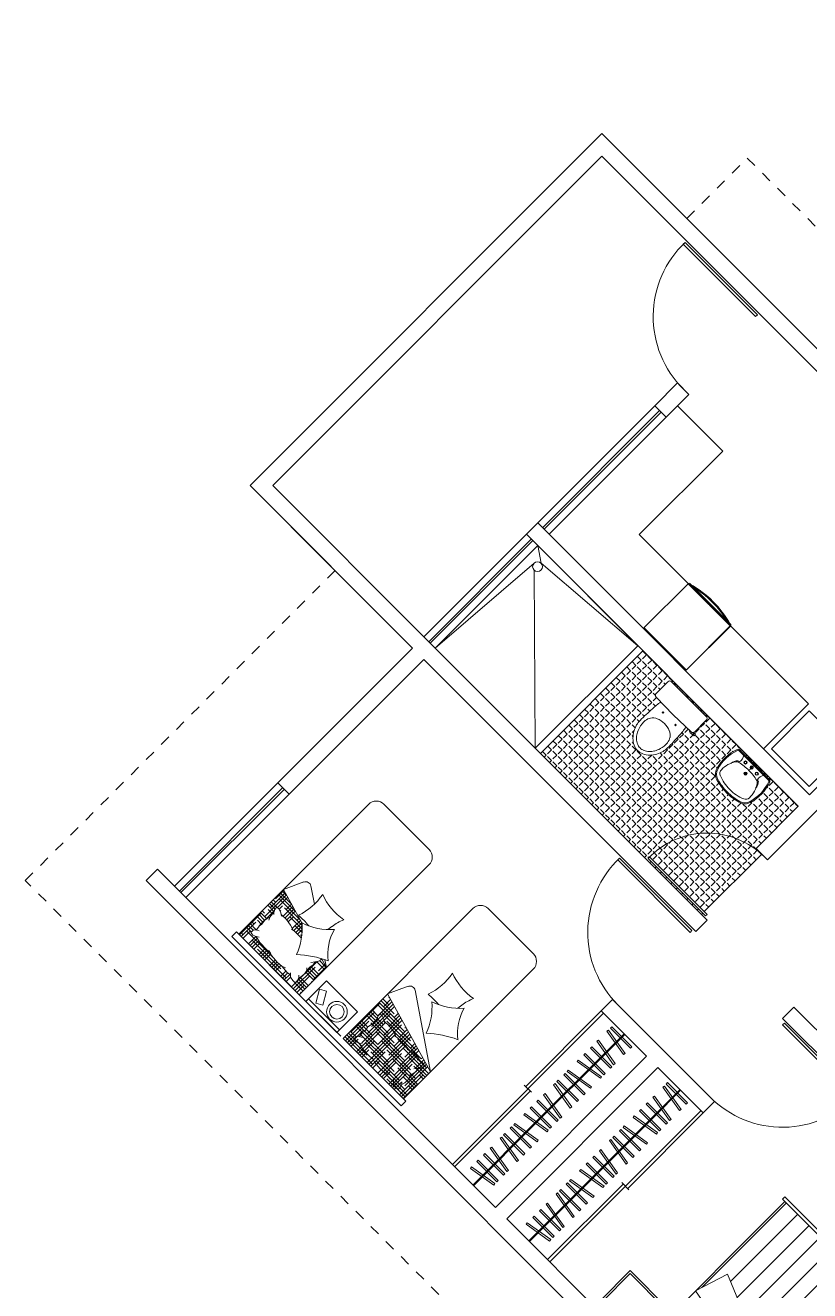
# Model space of a CAD drawing. Header units: millimetres. Extents: x 235 to 418, y 139 to 274.
# Drawn here: x 279.94 to 287.28, y 244.22 to 256.06 of the extents above; entities that cross this region are included whole.
import ezdxf

# ---------------------------------------------------------------- set-up
doc = ezdxf.new("R2010")
doc.units = ezdxf.units.MM
doc.header["$LTSCALE"] = 0.01
doc.linetypes.add('0', pattern=[0])
doc.linetypes.add('DASHED', pattern=[19.05, 12.7, -6.35])
for name, color, linetype, lineweight in [('muebles', 191, 'Continuous', 9), ('muebles p.a.', 191, 'Continuous', 0), ('muebles p.f.', 213, 'Continuous', 0), ('muros', 3, 'Continuous', 30), ('muros bajos', 42, 'Continuous', 18), ('pasto', 153, 'Continuous', 9), ('pisos', 243, 'Continuous', 0), ('proyecciones', 253, 'DASHED', 5), ('puertas', 2, 'Continuous', 9), ('punto delgado', 4, 'Continuous', 0), ('punto delgao', 132, 'Continuous', 0)]:
    doc.layers.add(name, color=color, linetype=linetype, lineweight=lineweight)
doc.layers.add('NEGRO', color=251, linetype='Continuous')
pattern_1 = [(180, (292.720912, 73.667688), (-0.09525, 0.0238125), [0.381, -0.1905]), (90, (292.720912, 73.667688), (0.0238125, -0.09525), [0.381, -0.1905])]

# ---------------------------------------------------------------- blocks, each defined once
blk = doc.blocks.new('LONGVIE')
at = {"layer": 'NEGRO', "linetype": 'ByBlock'}
blk.add_lwpolyline([(0.021, 0.005), (0.021, 0.005, 0.290491)], format="xyb", dxfattribs=at)
blk = doc.blocks.new('A$C772733FA')
at = {"layer": 'punto delgao', "extrusion": (-0.5, 0.5, 0.707107)}
for p in [(0.396, 0.815, -0.021), (0.004, 0.415, -0.015)]:
    blk.add_line(p, (0, 0.419, -0.021), dxfattribs=at)
at = {"layer": 'punto delgao'}
for p, q in [((0.396, 0.815, -0.021), (0, 0.419, -0.021)), ((0.396, 0.815, -0.022), (0, 0.419, -0.022)), ((0.398, 0.813, -0.024), (0.002, 0.417, -0.024)), ((0.398, 0.809, -0.022), (0.811, 0.396, -0.022)), ((0.398, 0.809, -0.022), (0.811, 0.396, -0.022)), ((0.813, 0.398, -0.025), (0.4, 0.811, -0.025)), ((0.419, 0.007, -0.566), (0.808, 0.396, -0.566)), ((0.421, 0.009, -0.579), (0.806, 0.394, -0.579)), ((0.421, 0.009, -0.14), (0.806, 0.394, -0.14)), ((0.421, 0.009, -0.029), (0.806, 0.394, -0.029)), ((0.428, 0.002, -0.143), (0.813, 0.387, -0.143)), ((0.813, 0.387, -0.137), (0.428, 0.002, -0.137)), ((0.428, 0.002, -0.032), (0.813, 0.387, -0.032)), ((0.808, 0.382, -0.048), (0.433, 0.007, -0.048)), ((0.434, 0.006, -0.048), (0.809, 0.381, -0.048)), ((0.811, 0.389, -0.464), (0.771, 0.349, -0.468)), ((0.771, 0.349, -0.238), (0.811, 0.389, -0.234)), ((0.773, 0.347, -0.471), (0.813, 0.387, -0.467)), ((0.813, 0.387, -0.231), (0.773, 0.346, -0.235)), ((0.781, 0.355, -0.605), (0.808, 0.382, -0.605)), ((0.781, 0.355, -0.155), (0.808, 0.382, -0.155)), ((0.811, 0.389, -0.839), (0.806, 0.394, -0.839)), ((0.806, 0.394, -0.579), (0.811, 0.389, -0.579)), ((0.806, 0.394, -0.579), (0.811, 0.389, -0.579)), ((0.811, 0.389, -0.566), (0.806, 0.394, -0.566)), ((0.806, 0.394, -0.464), (0.811, 0.389, -0.464)), ((0.811, 0.389, -0.234), (0.806, 0.394, -0.234)), ((0.806, 0.394, -0.14), (0.811, 0.389, -0.14)), ((0.806, 0.394, -0.14), (0.811, 0.389, -0.14)), ((0.811, 0.389, -0.14), (0.806, 0.394, -0.14)), ((0.806, 0.394, -0.029), (0.811, 0.389, -0.029)), ((0.806, 0.394, -0.029), (0.811, 0.389, -0.029)), ((0.808, 0.396, -0.836), (0.813, 0.391, -0.836)), ((0.813, 0.391, -0.582), (0.808, 0.396, -0.582)), ((0.808, 0.396, -0.563), (0.813, 0.391, -0.563)), ((0.808, 0.396, -0.566), (0.809, 0.395, -0.566)), ((0.813, 0.391, -0.467), (0.808, 0.396, -0.467)), ((0.808, 0.396, -0.231), (0.813, 0.391, -0.231)), ((0.813, 0.391, -0.143), (0.808, 0.396, -0.143)), ((0.808, 0.396, -0.137), (0.813, 0.391, -0.137)), ((0.813, 0.391, -0.032), (0.808, 0.396, -0.032)), ((0.808, 0.382, -0.622), (0.808, 0.382, -0.605)), ((0.808, 0.382, -0.172), (0.808, 0.382, -0.155)), ((0.808, 0.382, -0.048), (0.809, 0.381, -0.048)), ((0.811, 0.396, -0.022), (0.81, 0.395, -0.022)), ((0.811, 0.396, -0.022), (0.81, 0.395, -0.022)), ((0.813, 0.398, -0.025), (0.813, 0.398, -0.029)), ((0.813, 0.394, -0.025), (0.813, 0.394, -0.029)), ((0.813, 0.391, -0.836), (0.813, 0.391, -0.582)), ((0.813, 0.391, -0.137), (0.813, 0.391, -0.032)), ((0.813, 0.391, -0.563), (0.813, 0.391, -0.467)), ((0.813, 0.391, -0.231), (0.813, 0.391, -0.143)), ((0.813, 0.387, -0.582), (0.813, 0.387, -0.836)), ((0.813, 0.387, -0.032), (0.813, 0.387, -0.137)), ((0.813, 0.387, -0.467), (0.813, 0.387, -0.563)), ((0.813, 0.387, -0.143), (0.813, 0.387, -0.231)), ((0.462, 0.049, -0.468), (0.766, 0.354, -0.468)), ((0.766, 0.354, -0.238), (0.462, 0.049, -0.238)), ((0.469, 0.042, -0.238), (0.773, 0.346, -0.238)), ((0.773, 0.346, -0.235), (0.469, 0.043, -0.235)), ((0.766, 0.354, -0.468), (0.771, 0.349, -0.468)), ((0.766, 0.354, -0.238), (0.773, 0.346, -0.238)), ((0.781, 0.355, -0.622), (0.781, 0.355, -0.605)), ((0.781, 0.355, -0.172), (0.781, 0.355, -0.155)), ((0.419, 0.007, -0.566), (0.42, 0.006, -0.566)), ((0.426, 0.004, -0.579), (0.421, 0.009, -0.579)), ((0.426, 0.004, -0.14), (0.421, 0.009, -0.14)), ((0.426, 0.004, -0.029), (0.421, 0.009, -0.029)), ((0.433, 0.007, -0.605), (0.46, 0.034, -0.605)), ((0.433, 0.007, -0.155), (0.46, 0.034, -0.155)), ((0.433, 0.007, -0.622), (0.433, 0.007, -0.605)), ((0.433, 0.007, -0.172), (0.433, 0.007, -0.155)), ((0.433, 0.007, -0.048), (0.434, 0.006, -0.048)), ((0.46, 0.034, -0.622), (0.46, 0.034, -0.605)), ((0.46, 0.034, -0.172), (0.46, 0.034, -0.155)), ((0.462, 0.049, -0.468), (0.467, 0.045, -0.468)), ((0.462, 0.049, -0.238), (0.469, 0.042, -0.238))]:
    blk.add_line(p, q, dxfattribs=at)
at = {"layer": 'punto delgao', "extrusion": (-0.5, 0.5, -0.707107)}
for p, q in [((0.396, 0.815, -0.022), (0, 0.419, -0.022)), ((0.398, 0.813, -0.024), (0.002, 0.417, -0.024)), ((0, 0.419, -0.022), (0.002, 0.417, -0.024))]:
    blk.add_line(p, q, dxfattribs=at)
at = {"layer": 'punto delgao', "extrusion": (0.707107, 0.707107, 0)}
for p, q in [((0.813, 0.398, -0.029), (0.4, 0.811, -0.029)), ((0.813, 0.398, -0.025), (0.4, 0.811, -0.025)), ((0.808, 0.396, -0.582), (0.808, 0.396, -0.836)), ((0.808, 0.396, -0.836), (0.813, 0.391, -0.836)), ((0.808, 0.396, -0.032), (0.808, 0.396, -0.137)), ((0.808, 0.396, -0.463), (0.808, 0.396, -0.233)), ((0.808, 0.396, -0.467), (0.808, 0.396, -0.563)), ((0.808, 0.396, -0.566), (0.808, 0.396, -0.579)), ((0.808, 0.396, -0.579), (0.809, 0.395, -0.579)), ((0.813, 0.391, -0.582), (0.808, 0.396, -0.582)), ((0.808, 0.396, -0.566), (0.809, 0.395, -0.566)), ((0.808, 0.396, -0.563), (0.813, 0.391, -0.563)), ((0.813, 0.391, -0.467), (0.808, 0.396, -0.467)), ((0.808, 0.396, -0.463), (0.815, 0.389, -0.463)), ((0.808, 0.396, -0.143), (0.808, 0.396, -0.231)), ((0.808, 0.396, -0.231), (0.813, 0.391, -0.231)), ((0.808, 0.396, -0.233), (0.815, 0.389, -0.233)), ((0.813, 0.391, -0.143), (0.808, 0.396, -0.143)), ((0.808, 0.396, -0.137), (0.813, 0.391, -0.137)), ((0.813, 0.391, -0.032), (0.808, 0.396, -0.032)), ((0.809, 0.395, -0.566), (0.809, 0.395, -0.579)), ((0.813, 0.398, -0.025), (0.813, 0.398, -0.029)), ((0.813, 0.391, -0.836), (0.813, 0.391, -0.582)), ((0.813, 0.391, -0.137), (0.813, 0.391, -0.032)), ((0.813, 0.391, -0.563), (0.813, 0.391, -0.467)), ((0.813, 0.391, -0.231), (0.813, 0.391, -0.143)), ((0.815, 0.389, -0.233), (0.815, 0.389, -0.463))]:
    blk.add_line(p, q, dxfattribs=at)
at = {"layer": 'punto delgao', "extrusion": (0, 0, -1)}
for p, q in [((0.813, 0.398, -0.029), (0.4, 0.811, -0.029)), ((0.004, 0.415, -0.029), (0.417, 0.002, -0.029)), ((0.808, 0.396, -0.579), (0.419, 0.007, -0.579)), ((0.806, 0.394, -0.839), (0.421, 0.009, -0.839)), ((0.806, 0.394, -0.566), (0.421, 0.009, -0.566)), ((0.806, 0.394, -0.14), (0.421, 0.009, -0.14)), ((0.808, 0.382, -0.622), (0.781, 0.355, -0.622)), ((0.808, 0.382, -0.172), (0.781, 0.355, -0.172)), ((0.811, 0.389, -0.839), (0.806, 0.394, -0.839)), ((0.811, 0.389, -0.566), (0.806, 0.394, -0.566)), ((0.811, 0.389, -0.14), (0.806, 0.394, -0.14)), ((0.808, 0.396, -0.579), (0.809, 0.395, -0.579)), ((0.812, 0.392, -0.029), (0.813, 0.394, -0.029)), ((0.462, 0.049, -0.468), (0.766, 0.354, -0.468)), ((0.766, 0.354, -0.238), (0.462, 0.049, -0.238)), ((0.462, 0.035, -0.06), (0.78, 0.354, -0.06)), ((0.781, 0.353, -0.06), (0.462, 0.035, -0.06)), ((0.766, 0.354, -0.468), (0.773, 0.346, -0.468)), ((0.766, 0.354, -0.238), (0.771, 0.349, -0.238)), ((0.78, 0.354, -0.06), (0.781, 0.353, -0.06)), ((0.419, 0.007, -0.579), (0.42, 0.006, -0.579)), ((0.421, 0.009, -0.839), (0.426, 0.004, -0.839)), ((0.421, 0.009, -0.566), (0.426, 0.004, -0.566)), ((0.421, 0.009, -0.14), (0.426, 0.004, -0.14)), ((0.46, 0.034, -0.622), (0.433, 0.007, -0.622)), ((0.46, 0.034, -0.172), (0.433, 0.007, -0.172)), ((0.462, 0.049, -0.468), (0.469, 0.042, -0.468)), ((0.462, 0.049, -0.238), (0.467, 0.045, -0.238)), ((0.462, 0.035, -0.06), (0.462, 0.035, -0.06))]:
    blk.add_line(p, q, dxfattribs=at)
at = {"layer": 'punto delgao', "extrusion": (0.5, -0.5, -0.707107)}
blk.add_line((0.003, 0.416, -0.024), (0.007, 0.412, -0.019), dxfattribs=at)
at = {"layer": 'punto delgao', "extrusion": (-0.707107, 0.707107, 0)}
for p, q in [((0.004, 0.419, -0.025), (0.004, 0.419, -0.029)), ((0.808, 0.396, -0.579), (0.419, 0.007, -0.579)), ((0.419, 0.007, -0.566), (0.808, 0.396, -0.566)), ((0.806, 0.394, -0.839), (0.421, 0.009, -0.839)), ((0.421, 0.009, -0.579), (0.806, 0.394, -0.579)), ((0.806, 0.394, -0.566), (0.421, 0.009, -0.566)), ((0.806, 0.394, -0.14), (0.421, 0.009, -0.14)), ((0.421, 0.009, -0.14), (0.806, 0.394, -0.14)), ((0.421, 0.009, -0.029), (0.806, 0.394, -0.029)), ((0.808, 0.382, -0.048), (0.433, 0.007, -0.048)), ((0.766, 0.354, -0.468), (0.808, 0.396, -0.463)), ((0.808, 0.396, -0.233), (0.766, 0.354, -0.238)), ((0.766, 0.354, -0.468), (0.806, 0.394, -0.464)), ((0.806, 0.394, -0.234), (0.766, 0.354, -0.238)), ((0.78, 0.354, -0.06), (0.808, 0.382, -0.059)), ((0.808, 0.382, -0.622), (0.781, 0.355, -0.622)), ((0.781, 0.355, -0.605), (0.808, 0.382, -0.605)), ((0.808, 0.382, -0.172), (0.781, 0.355, -0.172)), ((0.781, 0.355, -0.155), (0.808, 0.382, -0.155)), ((0.808, 0.396, -0.582), (0.808, 0.396, -0.836)), ((0.808, 0.396, -0.032), (0.808, 0.396, -0.137)), ((0.808, 0.396, -0.463), (0.808, 0.396, -0.233)), ((0.808, 0.396, -0.467), (0.808, 0.396, -0.563)), ((0.808, 0.396, -0.566), (0.808, 0.396, -0.579)), ((0.808, 0.396, -0.143), (0.808, 0.396, -0.231)), ((0.808, 0.382, -0.622), (0.808, 0.382, -0.605)), ((0.808, 0.382, -0.172), (0.808, 0.382, -0.155)), ((0.808, 0.382, -0.059), (0.808, 0.382, -0.048)), ((0.462, 0.049, -0.468), (0.766, 0.354, -0.468)), ((0.462, 0.049, -0.468), (0.766, 0.354, -0.468)), ((0.766, 0.354, -0.238), (0.462, 0.049, -0.238)), ((0.766, 0.354, -0.238), (0.462, 0.049, -0.238)), ((0.462, 0.035, -0.06), (0.78, 0.354, -0.06)), ((0.781, 0.355, -0.622), (0.781, 0.355, -0.605)), ((0.781, 0.355, -0.172), (0.781, 0.355, -0.155)), ((0.419, 0.007, -0.463), (0.462, 0.049, -0.468)), ((0.462, 0.049, -0.238), (0.419, 0.007, -0.233)), ((0.419, 0.007, -0.836), (0.419, 0.007, -0.582)), ((0.419, 0.007, -0.137), (0.419, 0.007, -0.032)), ((0.419, 0.007, -0.233), (0.419, 0.007, -0.463)), ((0.419, 0.007, -0.563), (0.419, 0.007, -0.467)), ((0.419, 0.007, -0.579), (0.419, 0.007, -0.566)), ((0.419, 0.007, -0.231), (0.419, 0.007, -0.143)), ((0.421, 0.009, -0.464), (0.462, 0.049, -0.468)), ((0.462, 0.049, -0.238), (0.421, 0.009, -0.234)), ((0.433, 0.007, -0.059), (0.462, 0.035, -0.06)), ((0.433, 0.007, -0.048), (0.433, 0.007, -0.059))]:
    blk.add_line(p, q, dxfattribs=at)
at = {"layer": 'punto delgao', "extrusion": (0.5, -0.5, 0.707107)}
blk.add_line((0.007, 0.412, -0.017), (0.005, 0.414, -0.015), dxfattribs=at)
at = {"layer": 'punto delgao', "extrusion": (0.707107, -0.707107, 0)}
for p, q in [((0.428, 0.002, -0.143), (0.813, 0.387, -0.143)), ((0.813, 0.387, -0.137), (0.428, 0.002, -0.137)), ((0.428, 0.002, -0.032), (0.813, 0.387, -0.032)), ((0.434, 0.006, -0.048), (0.809, 0.381, -0.048)), ((0.815, 0.389, -0.463), (0.773, 0.346, -0.468)), ((0.773, 0.346, -0.238), (0.815, 0.389, -0.233)), ((0.773, 0.347, -0.471), (0.813, 0.387, -0.467)), ((0.813, 0.387, -0.231), (0.773, 0.346, -0.235)), ((0.809, 0.381, -0.059), (0.781, 0.353, -0.06)), ((0.809, 0.395, -0.566), (0.809, 0.395, -0.579)), ((0.809, 0.381, -0.048), (0.809, 0.381, -0.059)), ((0.812, 0.392, -0.029), (0.813, 0.394, -0.029)), ((0.812, 0.392, -0.025), (0.813, 0.394, -0.025)), ((0.813, 0.394, -0.025), (0.813, 0.394, -0.029)), ((0.813, 0.387, -0.582), (0.813, 0.387, -0.836)), ((0.813, 0.387, -0.032), (0.813, 0.387, -0.137)), ((0.813, 0.387, -0.467), (0.813, 0.387, -0.563)), ((0.813, 0.387, -0.143), (0.813, 0.387, -0.231)), ((0.815, 0.389, -0.233), (0.815, 0.389, -0.463)), ((0.781, 0.353, -0.06), (0.462, 0.035, -0.06)), ((0.773, 0.346, -0.235), (0.469, 0.043, -0.235)), ((0.469, 0.042, -0.238), (0.773, 0.346, -0.238)), ((0.42, 0.006, -0.579), (0.42, 0.006, -0.566)), ((0.421, 0.002, -0.025), (0.421, 0.002, -0.029)), ((0.469, 0.042, -0.468), (0.426, 0, -0.463)), ((0.426, 0, -0.233), (0.469, 0.042, -0.238)), ((0.469, 0.043, -0.235), (0.428, 0.002, -0.231)), ((0.428, 0.002, -0.467), (0.469, 0.042, -0.471)), ((0.428, 0.002, -0.836), (0.428, 0.002, -0.582)), ((0.428, 0.002, -0.137), (0.428, 0.002, -0.032)), ((0.428, 0.002, -0.563), (0.428, 0.002, -0.467)), ((0.428, 0.002, -0.231), (0.428, 0.002, -0.143)), ((0.462, 0.035, -0.06), (0.434, 0.006, -0.059)), ((0.434, 0.006, -0.059), (0.434, 0.006, -0.048)), ((0.426, 0, -0.463), (0.426, 0, -0.233))]:
    blk.add_line(p, q, dxfattribs=at)
at = {"layer": 'punto delgao', "extrusion": (0.058722, 0.058722, -0.996546)}
for p, q in [((0.766, 0.354, -0.468), (0.808, 0.396, -0.463)), ((0.806, 0.394, -0.234), (0.766, 0.354, -0.238)), ((0.771, 0.349, -0.238), (0.811, 0.389, -0.234)), ((0.815, 0.389, -0.463), (0.773, 0.346, -0.468)), ((0.811, 0.389, -0.234), (0.806, 0.394, -0.234)), ((0.808, 0.396, -0.463), (0.815, 0.389, -0.463)), ((0.766, 0.354, -0.468), (0.773, 0.346, -0.468)), ((0.766, 0.354, -0.238), (0.771, 0.349, -0.238))]:
    blk.add_line(p, q, dxfattribs=at)
at = {"layer": 'punto delgao', "extrusion": (-0.058722, -0.058722, 0.996546)}
for p, q in [((0.808, 0.396, -0.233), (0.766, 0.354, -0.238)), ((0.766, 0.354, -0.468), (0.806, 0.394, -0.464)), ((0.811, 0.389, -0.464), (0.771, 0.349, -0.468)), ((0.773, 0.346, -0.238), (0.815, 0.389, -0.233)), ((0.806, 0.394, -0.464), (0.811, 0.389, -0.464)), ((0.808, 0.396, -0.233), (0.815, 0.389, -0.233)), ((0.766, 0.354, -0.468), (0.771, 0.349, -0.468)), ((0.766, 0.354, -0.238), (0.773, 0.346, -0.238))]:
    blk.add_line(p, q, dxfattribs=at)
at = {"layer": 'punto delgao', "extrusion": (0.017672, 0.017672, -0.999688)}
for p, q in [((0.78, 0.354, -0.06), (0.808, 0.382, -0.059)), ((0.809, 0.381, -0.059), (0.781, 0.353, -0.06)), ((0.808, 0.382, -0.059), (0.809, 0.381, -0.059)), ((0.78, 0.354, -0.06), (0.781, 0.353, -0.06))]:
    blk.add_line(p, q, dxfattribs=at)
at = {"layer": 'punto delgao', "extrusion": (-0.707107, -0.707107, 0)}
for centre, radius, start, end in [((-0.295, -0.022, -0.296), 0.001, 135, 225), ((-0.293, -0.024, -0.296), 0.001, 225, 315), ((-0.29, -0.016, -0.296), 0.001, 45, 135), ((-0.288, -0.018, -0.296), 0.001, 315, 45), ((0.298, -0.582, -0.848), 0.003, 0, 90), ((0.298, -0.582, -0.848), 0.003, 0, 90), ((0.298, -0.563, -0.848), 0.003, 270, 0), ((0.298, -0.563, -0.848), 0.003, 270, 0), ((0.298, -0.143, -0.848), 0.003, 0, 90), ((0.298, -0.143, -0.848), 0.003, 0, 90), ((0.298, -0.137, -0.848), 0.003, 270, 0), ((0.298, -0.137, -0.848), 0.003, 270, 0), ((0.298, -0.032, -0.848), 0.003, 0, 90), ((0.298, -0.032, -0.848), 0.003, 0, 90), ((0.293, -0.025, -0.299), 0.003, 0, 90), ((0.298, -0.836, -0.304), 0.003, 270, 0), ((0.298, -0.563, -0.304), 0.003, 270, 0), ((0.298, -0.143, -0.304), 0.003, 0, 90), ((0.298, -0.137, -0.304), 0.003, 270, 0), ((0.298, -0.032, -0.304), 0.003, 0, 90)]:
    blk.add_arc(centre, radius, start, end, dxfattribs=at)
at = {"layer": 'punto delgao', "extrusion": (0, 0, -1)}
for centre, radius, start, end in [((-0.006, 0.417, 0.029), 0.003, 315, 45), ((0.061, 0.877, 0.622), 1, 209.6174, 240.3826), ((0.061, 0.877, 0.605), 1, 209.6174, 240.3826), ((0.061, 0.877, 0.172), 1, 209.6174, 240.3826), ((0.061, 0.877, 0.155), 1, 209.6174, 240.3826), ((-0.811, 0.396, 0.029), 0.003, 135, 225), ((-0.811, 0.389, 0.563), 0.003, 135, 225), ((-0.811, 0.389, 0.563), 0.003, 135, 225), ((-0.811, 0.389, 0.137), 0.003, 135, 225), ((-0.811, 0.389, 0.137), 0.003, 135, 225), ((0.075, 0.89, 0.622), 1.01, 212.0113, 237.9887), ((0.075, 0.89, 0.622), 1.01, 212.0113, 237.9887), ((0.075, 0.89, 0.172), 1.01, 212.0113, 237.9887), ((0.075, 0.89, 0.172), 1.01, 212.0113, 237.9887), ((-0.419, 0.004, 0.029), 0.003, 225, 315)]:
    blk.add_arc(centre, radius, start, end, dxfattribs=at)
at = {"layer": 'punto delgao'}
for centre, radius, start, end in [((-0.061, 0.877, -0.622), 1, 299.6174, 330.3826), ((-0.061, 0.877, -0.605), 1, 299.6174, 330.3826), ((-0.061, 0.877, -0.172), 1, 299.6174, 330.3826), ((-0.061, 0.877, -0.155), 1, 299.6174, 330.3826), ((0.811, 0.396, -0.029), 0.003, 315, 45), ((0.811, 0.396, -0.025), 0.003, 315, 45), ((0.811, 0.396, -0.025), 0.003, 315, 45), ((0.811, 0.389, -0.836), 0.003, 315, 45), ((0.811, 0.389, -0.836), 0.003, 315, 45), ((0.811, 0.389, -0.582), 0.003, 315, 45), ((0.811, 0.389, -0.582), 0.003, 315, 45), ((0.811, 0.389, -0.467), 0.003, 315, 45), ((0.811, 0.389, -0.467), 0.003, 315, 45), ((0.811, 0.389, -0.231), 0.003, 315, 45), ((0.811, 0.389, -0.231), 0.003, 315, 45), ((0.811, 0.389, -0.143), 0.003, 315, 45), ((0.811, 0.389, -0.143), 0.003, 315, 45), ((0.811, 0.389, -0.032), 0.003, 315, 45), ((0.811, 0.389, -0.032), 0.003, 315, 45), ((-0.075, 0.89, -0.605), 1.01, 302.0113, 327.9887), ((-0.075, 0.89, -0.605), 1.01, 302.0113, 327.9887), ((-0.075, 0.89, -0.155), 1.01, 302.0113, 327.9887), ((-0.075, 0.89, -0.155), 1.01, 302.0113, 327.9887)]:
    blk.add_arc(centre, radius, start, end, dxfattribs=at)
at = {"layer": 'punto delgao', "extrusion": (0.707107, -0.707107, 0)}
for centre, start, end in [((0.848, -0.836, 0.291), 270, 0), ((0.848, -0.582, 0.291), 0, 90), ((0.848, -0.563, 0.291), 270, 0), ((0.848, -0.467, 0.291), 0, 94.7636), ((0.848, -0.231, 0.291), 274.7636, 0), ((0.848, -0.143, 0.291), 0, 90), ((0.848, -0.137, 0.291), 270, 0), ((0.848, -0.032, 0.291), 0, 90), ((0.848, -0.836, 0.298), 270, 0), ((0.848, -0.836, 0.298), 270, 0), ((0.848, -0.582, 0.298), 0, 90), ((0.848, -0.582, 0.298), 0, 90), ((0.848, -0.563, 0.298), 270, 0), ((0.848, -0.563, 0.298), 270, 0), ((0.848, -0.467, 0.298), 0, 94.7636), ((0.848, -0.467, 0.298), 0, 94.7636), ((0.848, -0.231, 0.298), 274.7636, 0), ((0.848, -0.231, 0.298), 274.7636, 0), ((0.848, -0.143, 0.298), 0, 90), ((0.848, -0.143, 0.298), 0, 90), ((0.848, -0.137, 0.298), 270, 0), ((0.848, -0.137, 0.298), 270, 0), ((0.848, -0.032, 0.298), 0, 90), ((0.848, -0.032, 0.298), 0, 90)]:
    blk.add_arc(centre, 0.003, start, end, dxfattribs=at)
at = {"layer": 'punto delgao', "extrusion": (-0.707107, 0.707107, 0)}
for centre, start, end in [((-0.848, -0.836, -0.291), 180, 270), ((-0.848, -0.582, -0.291), 90, 180), ((-0.848, -0.563, -0.291), 180, 270), ((-0.848, -0.467, -0.291), 85.2364, 180), ((-0.848, -0.231, -0.291), 180, 265.2364), ((-0.848, -0.143, -0.291), 90, 180), ((-0.848, -0.137, -0.291), 180, 270), ((-0.848, -0.032, -0.291), 90, 180), ((-0.853, -0.025, -0.293), 90, 180), ((-0.853, -0.025, -0.293), 90, 180), ((-0.304, -0.836, -0.291), 270, 0), ((-0.304, -0.582, -0.291), 0, 90), ((-0.304, -0.563, -0.291), 270, 0), ((-0.304, -0.467, -0.291), 0, 94.7636), ((-0.304, -0.231, -0.291), 274.7636, 0), ((-0.304, -0.143, -0.291), 0, 90), ((-0.304, -0.137, -0.291), 270, 0), ((-0.304, -0.032, -0.291), 0, 90)]:
    blk.add_arc(centre, 0.003, start, end, dxfattribs=at)
at = {"layer": 'punto delgao', "extrusion": (0.707107, 0.707107, 0)}
for centre, start, end in [((-0.293, -0.025, 0.853), 90, 180), ((-0.293, -0.025, 0.853), 90, 180), ((-0.298, -0.836, 0.848), 180, 270), ((-0.298, -0.836, 0.848), 180, 270), ((-0.298, -0.582, 0.304), 90, 180)]:
    blk.add_arc(centre, 0.003, start, end, dxfattribs=at)
at = {"layer": 'punto delgao', "extrusion": (-0.704664, -0.704664, -0.083045)}
blk.add_arc((0.298, -0.536, -0.807), 0.003, 0, 90, dxfattribs=at)
blk.add_arc((0.298, -0.536, -0.807), 0.003, 0, 90, dxfattribs=at)
at = {"layer": 'punto delgao', "extrusion": (0.704664, 0.704664, 0.083045)}
blk.add_arc((-0.298, -0.3, 0.826), 0.003, 180, 270, dxfattribs=at)
blk.add_arc((-0.298, -0.3, 0.826), 0.003, 180, 270, dxfattribs=at)
at = {"layer": 'punto delgao', "extrusion": (-0.706496, -0.706496, -0.041559)}
blk.add_ellipse((0.771, 0.349, -0.471), major_axis=(-0.00009, -0.00009, 0.003), ratio=0.999136, start_param=-1.570796, end_param=0, dxfattribs=at)
blk.add_ellipse((0.771, 0.349, -0.471), major_axis=(-0.00009, -0.00009, 0.003), ratio=0.999136, start_param=-1.570796, end_param=0, dxfattribs=at)
at = {"layer": 'punto delgao', "extrusion": (0.706496, 0.706496, 0.041559)}
blk.add_ellipse((0.771, 0.349, -0.235), major_axis=(0.00009, 0.00009, -0.003), ratio=0.999136, start_param=-1.570796, end_param=0, dxfattribs=at)
blk.add_ellipse((0.771, 0.349, -0.235), major_axis=(0.00009, 0.00009, -0.003), ratio=0.999136, start_param=-1.570796, end_param=0, dxfattribs=at)
at = {"layer": 'punto delgao', "extrusion": (-0.706496, -0.706496, 0.041559)}
blk.add_ellipse((0.466, 0.044, -0.471), major_axis=(0.00009, 0.00009, 0.003), ratio=0.999136, start_param=-1.570796, end_param=0, dxfattribs=at)
at = {"layer": 'punto delgao', "extrusion": (0.706496, 0.706496, -0.041559)}
blk.add_ellipse((0.467, 0.045, -0.235), major_axis=(-0.00009, -0.00009, -0.003), ratio=0.999136, start_param=-1.570796, end_param=0, dxfattribs=at)
at = {"layer": 'punto delgao', "extrusion": (0.707107, -0.707107, -1.83691e-16), "xscale": 0.2101621634322326, "yscale": 0.2101621634322513, "zscale": 0.2101621634322326}
blk.add_blockref('LONGVIE', (0.35, -0.041, 0.301), dxfattribs=at)
blk = doc.blocks.new('A$C1C4775F9')
at = {"layer": 'muebles'}
blk.add_blockref('A$C772733FA', (0, 0), dxfattribs=at)
blk = doc.blocks.new('A$C510A0C1C')
at = {"layer": 'muebles p.a.', "extrusion": (-1, 0, 1.74533e-09)}
for p, q in [((0.24, 0.372, -0.015), (0.24, 0.372, -0.007)), ((0.24, 0.067, -0.171), (0.24, 0.067, -0.632)), ((0.24, 0.059, -0.171), (0.24, 0.067, -0.171)), ((0.24, 0.052, -0.015), (0.24, 0.052, -0.164)), ((0.24, 0.015, -0.015), (0.24, 0.052, -0.015)), ((0.24, 0.007, -0.037), (0.24, 0.015, -0.015)), ((0.24, 0, -0.037), (0.24, 0.007, -0.037)), ((0.24, 0.007, 0.007), (0.24, 0.007, 0.022)), ((0.24, 0, 0.022), (0.24, 0, -0.037))]:
    blk.add_line(p, q, dxfattribs=at)
at = {"layer": 'muebles p.a.', "extrusion": (1.83664e-16, 1, 1.74533e-09)}
for p, q in [((0.002, 0.119, -0.015), (0.002, 0.119, -0.007)), ((0.002, 0.119, -0.007), (0.002, 0.119, -0.015)), ((0.478, 0.119, -0.007), (0.478, 0.119, -0.015)), ((0.478, 0.119, -0.015), (0.478, 0.119, -0.007))]:
    blk.add_line(p, q, dxfattribs=at)
at = {"layer": 'muebles p.a.'}
for p, q in [((0.23, 0.119, -0.074), (0.237, 0.119, -0.074)), ((0.232, 0.125, -0.074), (0.237, 0.121, -0.074)), ((0.237, 0.129, -0.074), (0.239, 0.122, -0.074)), ((0.243, 0.129, -0.074), (0.241, 0.122, -0.074)), ((0.249, 0.125, -0.074), (0.243, 0.121, -0.074)), ((0.251, 0.119, -0.074), (0.244, 0.119, -0.074)), ((0.041, 0.01), (0.24, 0.01)), ((0.232, 0.113, -0.074), (0.237, 0.117, -0.074)), ((0.237, 0.109, -0.074), (0.239, 0.116, -0.074)), ((0.439, 0.01), (0.24, 0.01)), ((0.244, 0.109, -0.074), (0.241, 0.116, -0.074)), ((0.249, 0.113, -0.074), (0.243, 0.117, -0.074))]:
    blk.add_line(p, q, dxfattribs=at)
at = {"layer": 'muebles p.a.', "lineweight": 0}
blk.add_line((0.237, 0.119, -0.632), (0.251, 0.119, -0.632), dxfattribs=at)
for centre, radius in [((0.24, 0.119, -0.074), 0.0149), ((0.24, 0.119, -0.074), 0.0105), ((0.24, 0.119, -0.074), 0.00285), ((0.24, 0.119, -0.074), 0.00344), ((0.166, 0.045), 0.0149), ((0.166, 0.045), 0.0105), ((0.24, 0.037), 0.0149), ((0.24, 0.037), 0.0105), ((0.315, 0.045), 0.0149), ((0.315, 0.045), 0.0105)]:
    blk.add_circle(centre, radius, dxfattribs=at)
at = {"layer": 'muebles p.a.'}
for centre, radius, start, end in [((0.24, -0.152), 0.513, 90, 106.5161), ((0.24, -0.152), 0.513, 73.4839, 90), ((0.418, 0.156), 0.408, 163.4839, 199.7893), ((0.123, 0.244), 0.101, 106.5161, 163.4839), ((0.105, 0.251), 0.0508, 114.4556, 178.1643), ((0.298, 0.245), 0.244, 178.1643, 215.2342), ((0.223, -0.009), 0.336, 87.113, 114.4556), ((0.257, -0.009), 0.336, 65.5444, 92.887), ((0.182, 0.245), 0.244, 324.7658, 1.8357), ((0.358, 0.244), 0.101, 16.5161, 73.4839), ((0.375, 0.251), 0.0508, 1.8357, 65.5444), ((0.063, 0.156), 0.408, 340.2107, 16.5161), ((0.165, 0.148), 0.0885, 179.5185, 228.4064), ((0.315, 0.148), 0.0885, 311.5936, 0.4815), ((0.048, 0.023), 0.015, 199.7893, 244.4896), ((0.129, 0.126), 0.0373, 215.2342, 257.3856), ((0.114, 0.08), 0.00771, 15.2551, 164.7449), ((0.039, 0.059), 0.0848, 322.125, 15.2551), ((0.244, 0.637), 0.562, 257.3856, 269.6217), ((0.237, 0.637), 0.562, 270.3783, 282.6144), ((0.441, 0.059), 0.0848, 164.7449, 217.875), ((0.351, 0.126), 0.0373, 282.6144, 324.7658), ((0.367, 0.08), 0.00771, 15.2551, 164.7449), ((0.433, 0.023), 0.015, 295.5104, 340.2107)]:
    blk.add_arc(centre, radius, start, end, dxfattribs=at)
at = {"layer": 'muebles p.a.', "extrusion": (-1, 0, 1.74533e-09)}
for centre, radius, start, end in [((-0.364, -0.007, -0.24), 0.00743, 90, 180), ((-0.059, -0.164, -0.24), 0.00743, 270, 0), ((-0.015, 0.007, -0.24), 0.00743, 270, 360), ((-0.004, 0.022, -0.24), 0.00372, 0, 180)]:
    blk.add_arc(centre, radius, start, end, dxfattribs=at)
at = {"layer": 'muebles p.a.', "extrusion": (1.83664e-16, 1, 1.74533e-09)}
for centre, start, end in [((-0.01, -0.007, 0.119), 0, 90), ((-0.01, -0.007, 0.119), 0, 90), ((-0.471, -0.007, 0.119), 90, 180), ((-0.471, -0.007, 0.119), 90, 180)]:
    blk.add_arc(centre, 0.00743, start, end, dxfattribs=at)
at = {"layer": 'muebles p.f.'}
for p, q in [((0.24, 0), (0.039, 0)), ((0.24, 0), (0.039, 0)), ((0.441, 0), (0.24, 0)), ((0.441, 0), (0.24, 0))]:
    blk.add_line(p, q, dxfattribs=at)
for centre, radius, start, end in [((0.24, -0.152), 0.523, 90, 106.5161), ((0.24, -0.152), 0.523, 90, 106.5161), ((0.24, -0.152), 0.523, 73.4839, 90), ((0.24, -0.152), 0.523, 73.4839, 90), ((0.418, 0.156), 0.418, 163.4839, 199.7893), ((0.418, 0.156), 0.418, 163.4839, 199.7893), ((0.123, 0.244), 0.11, 106.5161, 163.4839), ((0.123, 0.244), 0.11, 106.5161, 163.4839), ((0.358, 0.244), 0.11, 16.5161, 73.4839), ((0.358, 0.244), 0.11, 16.5161, 73.4839), ((0.063, 0.156), 0.418, 340.2107, 16.5161), ((0.063, 0.156), 0.418, 340.2107, 16.5161), ((0.048, 0.023), 0.0247, 199.7893, 250.2107), ((0.048, 0.023), 0.0247, 199.7893, 250.2107), ((0.433, 0.023), 0.0247, 289.7893, 340.2107), ((0.433, 0.023), 0.0247, 289.7893, 340.2107)]:
    blk.add_arc(centre, radius, start, end, dxfattribs=at)
blk = doc.blocks.new('A$C6A7764AD')
at = {"layer": 'puertas'}
blk.add_lwpolyline([(0, 0), (0.03, 0), (0.03, 1.17), (0, 1.17)], close=True, dxfattribs=at)
at = {"layer": 'punto delgado'}
blk.add_arc((0.03, 0), 1.17, 0, 91.4693, dxfattribs=at)
blk = doc.blocks.new('A$C0F0D2B7D')
at = {"layer": 'muebles p.f.'}
for points in [[(1.91, 2.687), (1.51, 2.687), (1.51, 2.187), (1.91, 2.187)], [(1.89, 2.667), (1.53, 2.667), (1.53, 2.207), (1.89, 2.207)], [(1.88, 2.121), (0.03, 2.121), (0.03, 0.571), (1.88, 0.571)], [(1.91, 0.5), (1.51, 0.5), (1.51, 0), (1.91, 0)], [(1.89, 0.48), (1.53, 0.48), (1.53, 0.02), (1.89, 0.02)]]:
    blk.add_lwpolyline(points, close=True, dxfattribs=at)
for points in [[(0.03, 2.121), (0.03, 2.151), (0, 2.151), (0, 0.541), (0.03, 0.541), (0.03, 0.571)], [(1.85, 2.121), (1.85, 2.151), (1.91, 2.151), (1.91, 0.541), (1.85, 0.541), (1.85, 0.571)], [(1.146, 2.101), (0.03, 2.101)], [(1.49, 0.571), (1.21, 2.121), (0.89, 2.021), (1.49, 0.571)], [(0.919, 1.951), (0.03, 1.951)], [(0.981, 1.801), (0.03, 1.801)], [(1.043, 1.651), (0.03, 1.651)], [(1.105, 1.501), (0.03, 1.501)], [(1.167, 1.351), (0.03, 1.351)], [(1.229, 1.201), (0.03, 1.201)], [(1.291, 1.051), (0.03, 1.051)], [(1.353, 0.901), (0.03, 0.901)], [(1.416, 0.751), (0.03, 0.751)], [(1.485, 0.601), (0.03, 0.601)]]:
    blk.add_lwpolyline(points, dxfattribs=at)
for points in [[(1.6, 1.381), (1.8, 1.381, 0.414214), (1.85, 1.431), (1.85, 2.031, 0.414214), (1.8, 2.081), (1.6, 2.081, 0.414214), (1.55, 2.031), (1.55, 1.431, 0.414214)], [(1.6, 1.311), (1.8, 1.311, -0.414214), (1.85, 1.261), (1.85, 0.661, -0.414214), (1.8, 0.611), (1.6, 0.611, -0.414214), (1.55, 0.661), (1.55, 1.261, -0.414214)]]:
    blk.add_lwpolyline(points, format="xyb", close=True, dxfattribs=at)
blk = doc.blocks.new('A$C30352197')
at = {"layer": 'puertas', "linetype": 'Continuous'}
for p, q in [((1.013, 0.397), (0, 0.397)), ((0, 0.372), (0, 0.397)), ((1.013, 0.372), (0, 0.372)), ((1.013, 0.397), (2.027, 0.397)), ((1.013, 0.372), (2.027, 0.372)), ((2.027, 0.372), (2.027, 0.397))]:
    blk.add_line(p, q, dxfattribs=at)
for points in [[(0.101, 0.764), (0.101, 0.004), (0.152, 0.004), (0.152, 0.764), (0.101, 0.764)], [(0.228, 0.76), (0.355, 0), (0.405, 0.008), (0.278, 0.768), (0.228, 0.76)], [(0.608, 0.76), (0.735, 0), (0.785, 0.008), (0.658, 0.768), (0.608, 0.76)], [(0.861, 0.764), (0.861, 0.004), (0.912, 0.004), (0.912, 0.764), (0.861, 0.764)], [(1.165, 0.764), (1.165, 0.004), (1.115, 0.004), (1.115, 0.764), (1.165, 0.764)], [(1.418, 0.76), (1.292, 0), (1.242, 0.008), (1.368, 0.768), (1.418, 0.76)], [(1.798, 0.76), (1.672, 0), (1.622, 0.008), (1.748, 0.768), (1.798, 0.76)], [(1.925, 0.764), (1.925, 0.004), (1.875, 0.004), (1.875, 0.764), (1.925, 0.764)]]:
    blk.add_lwpolyline(points, close=True, dxfattribs=at)
blk = doc.blocks.new('A$C2F69207E')
at = {"color": 0, "linetype": '0'}
blk.add_line((0.6, 0.05), (0, 0.05), dxfattribs=at)
for points in [[(0, 0.4), (0, 0), (0.6, 0), (0.6, 0.4), (0, 0.4)], [(0.013, 0.25), (0.1, 0.3), (0.2, 0.127), (0.113, 0.077), (0.013, 0.25)]]:
    blk.add_lwpolyline(points, close=True, dxfattribs=at)
for radius in [0.141, 0.1]:
    blk.add_circle((0.4, 0.2), radius, dxfattribs=at)
blk = doc.blocks.new('A$C5E2F3A02')
at = {"layer": 'muebles p.f.'}
h = blk.add_hatch(dxfattribs=at)
h.set_pattern_fill('HOUND', color=256, scale=0.015, style=0)
h.set_pattern_definition(pattern_1)
h.paths.add_polyline_path([(1.33, 1.862, 0.058581), (1.431, 1.77), (1.43, 1.861), (1.434, 1.878), (1.417, 1.928), (1.407, 1.991), (1.409, 2.06), (1.399, 2.074), (1.386, 2.108), (1.389, 2.136), (1.421, 2.134), (1.445, 2.119), (1.461, 2.122), (1.502, 2.117), (1.516, 2.123), (1.555, 2.131), (1.604, 2.123), (1.628, 2.128), (1.678, 2.123), (1.693, 2.141), (1.729, 2.143), (1.735, 2.111), (1.721, 2.079), (1.737, 2.016), (1.739, 1.925), (1.735, 1.877), (1.744, 1.851), (1.75, 1.771), (1.747, 1.713), (1.753, 1.638), (1.747, 1.599), (1.762, 1.584), (1.769, 1.545), (1.768, 1.515), (1.742, 1.516), (1.711, 1.525), (1.68, 1.515), (1.644, 1.513), (1.611, 1.52), (1.567, 1.521), (1.531, 1.514), (1.496, 1.522), (1.47, 1.504), (1.446, 1.498), (1.437, 1.507, 0.001842), (1.434, 1.501), (1.46, 1.41), (1.82, 1.41), (1.82, 2.21), (1.23, 2.21)])
h = blk.add_hatch(dxfattribs=at)
h.set_pattern_fill('HOUND', color=256, scale=0.015, style=0)
h.set_pattern_definition(pattern_1)
h.paths.add_polyline_path([(1.23, 0.83), (1.46, 0.03), (1.82, 0.03), (1.82, 0.83)])
h.paths.add_polyline_path([(1.714, 0.129), (1.742, 0.129), (1.741, 0.131)], flags=16)
at = {"layer": 'muebles p.a.'}
for p, q in [((1.23, 2.21), (1.044, 2.125)), ((1.33, 1.862), (1.23, 2.21)), ((1.023, 2.051), (1.121, 1.908)), ((1.151, 1.645), (1.2, 1.652)), ((1.419, 1.471), (1.46, 1.41)), ((1.46, 1.41), (1.434, 1.501)), ((1.23, 0.83), (1.044, 0.745)), ((1.46, 0.03), (1.23, 0.83)), ((1.023, 0.671), (1.46, 0.03)), ((0.813, 0.265), (0.861, 0.271))]:
    blk.add_line(p, q, dxfattribs=at)
for points in [[(1.82, 2.21), (1.82, 1.41), (0.1, 1.41, -0.414214), (0, 1.51), (0, 2.11, -0.414214), (0.1, 2.21)], [(1.82, 2.21), (1.82, 1.41), (0.1, 1.41, -0.414214), (0, 1.51), (0, 2.11, -0.414214), (0.1, 2.21)], [(1.82, 0.83), (1.82, 0.03), (0.1, 0.03, -0.414214), (0, 0.13), (0, 0.73, -0.414214), (0.1, 0.83)]]:
    blk.add_lwpolyline(points, format="xyb", close=True, dxfattribs=at)
for points in [[(1.457, 2.107), (1.445, 2.119), (1.421, 2.134), (1.389, 2.136), (1.386, 2.108), (1.399, 2.074), (1.418, 2.048)], [(1.604, 2.123), (1.555, 2.131), (1.516, 2.123), (1.502, 2.117)], [(1.706, 2.055), (1.721, 2.079), (1.735, 2.111), (1.729, 2.143), (1.693, 2.141), (1.669, 2.112), (1.663, 2.098)], [(1.82, 2.21), (1.82, 2.24), (1.88, 2.24), (1.88, 0.86)], [(1.434, 1.878), (1.417, 1.928), (1.407, 1.991), (1.409, 2.06)], [(1.528, 2.104), (1.502, 2.117), (1.461, 2.122), (1.445, 2.119)], [(1.678, 2.123), (1.628, 2.128), (1.604, 2.123)], [(1.735, 1.877), (1.739, 1.925), (1.737, 2.016), (1.721, 2.079)], [(1.431, 1.77), (1.43, 1.861), (1.439, 1.894)], [(1.734, 1.679), (1.747, 1.713), (1.75, 1.771), (1.744, 1.851), (1.728, 1.901)], [(1.747, 1.599), (1.753, 1.638), (1.747, 1.713)], [(1.437, 1.507), (1.446, 1.498), (1.47, 1.504), (1.496, 1.522), (1.529, 1.546)], [(1.693, 1.542), (1.711, 1.525), (1.742, 1.516), (1.768, 1.515), (1.769, 1.545), (1.762, 1.584), (1.733, 1.613)], [(1.496, 1.522), (1.531, 1.514), (1.567, 1.521), (1.611, 1.52)], [(1.59, 1.537), (1.611, 1.52), (1.644, 1.513), (1.68, 1.515), (1.711, 1.525)], [(1.82, 0.86), (1.82, 1.41)], [(1.82, 0.86), (1.82, 1.41)], [(1.88, 0.86), (1.88, 0), (1.82, 0), (1.82, 0.03)], [(1.48, 0.72), (1.468, 0.732), (1.443, 0.747), (1.412, 0.748), (1.409, 0.721), (1.422, 0.687), (1.441, 0.661)], [(1.551, 0.717), (1.525, 0.73), (1.484, 0.735), (1.468, 0.732)], [(1.627, 0.735), (1.578, 0.744), (1.539, 0.736), (1.525, 0.73)], [(1.701, 0.735), (1.651, 0.741), (1.627, 0.735)], [(1.729, 0.667), (1.744, 0.692), (1.758, 0.724), (1.752, 0.756), (1.716, 0.754), (1.692, 0.725), (1.686, 0.71)], [(1.457, 0.491), (1.44, 0.541), (1.43, 0.604), (1.432, 0.673)], [(1.758, 0.49), (1.762, 0.538), (1.76, 0.629), (1.744, 0.692)], [(1.458, 0.308), (1.454, 0.368), (1.453, 0.474), (1.462, 0.507)], [(1.757, 0.292), (1.77, 0.326), (1.773, 0.384), (1.767, 0.464), (1.751, 0.514)], [(1.456, 0.175), (1.449, 0.208), (1.45, 0.282), (1.467, 0.334)], [(1.77, 0.212), (1.776, 0.251), (1.77, 0.326)], [(1.456, 0.175), (1.453, 0.148), (1.458, 0.123), (1.469, 0.11), (1.493, 0.117), (1.519, 0.135), (1.552, 0.159)], [(1.456, 0.175), (1.47, 0.198)], [(1.519, 0.135), (1.554, 0.127), (1.59, 0.134), (1.634, 0.133)], [(1.613, 0.15), (1.634, 0.133), (1.667, 0.126), (1.703, 0.128), (1.734, 0.137)], [(1.716, 0.155), (1.734, 0.137), (1.765, 0.128), (1.791, 0.128), (1.792, 0.157), (1.785, 0.197), (1.755, 0.226)]]:
    blk.add_lwpolyline(points, dxfattribs=at)
for centre, radius, start, end in [((1.065, 2.079), 0.05, 114.6236, 214.2611), ((1.109, 2.492), 0.584, 259.3472, 289.0941), ((0.457, 1.711), 0.582, 350.0746, 20.841), ((2.263, 1.882), 0.965, 176.5284, 184.689), ((0.774, 2.048), 0.582, 310.9956, 341.762), ((1.772, 2.243), 0.584, 220.2682, 250.0151), ((2.283, 1.042), 0.965, 137.4494, 155.5579), ((1.22, 1.177), 0.473, 98.4232, 113.6724), ((1.03, 1.153), 0.473, 37.5937, 74.5934), ((1.065, 0.699), 0.05, 114.6236, 214.2611), ((0.771, 1.111), 0.584, 259.3472, 289.0941), ((0.119, 0.331), 0.582, 350.0746, 20.841), ((0.436, 0.668), 0.582, 310.9956, 341.762), ((1.925, 0.501), 0.965, 176.5284, 184.689), ((1.434, 0.863), 0.584, 220.2682, 250.0151), ((0.882, -0.203), 0.473, 98.4232, 113.6724), ((1.945, -0.338), 0.965, 137.4494, 155.5579), ((0.692, -0.227), 0.473, 37.5937, 74.5934)]:
    blk.add_arc(centre, radius, start, end, dxfattribs=at)
at = {"layer": 'muebles p.a.', "xscale": -0.6837155802703592, "yscale": 0.6837155802703307, "zscale": 0.6837155802703434, "rotation": 90}
blk.add_blockref('A$C2F69207E', (1.82, 1.321), dxfattribs=at)
blk = doc.blocks.new('A$C2CF94D9C')
at = {"layer": 'pisos'}
h = blk.add_hatch(dxfattribs=at)
h.set_pattern_fill('ANGLE', color=256, scale=0.01, style=0)
h.set_pattern_definition([(0, (-268.242484, -192.31425), (0, 0.06985), [0.0508, -0.01905]), (90, (-268.242484, -192.31425), (-0.06985, 4e-18), [0.0508, -0.01905])])
h.paths.add_polyline_path([(9.503, 7.906), (8.145, 7.906), (8.145, 5.85), (8.703, 5.85), (8.703, 5.775), (8.705, 5.775, -0.400249), (9.464, 6.499), (9.484, 6.499), (9.484, 5.775), (9.503, 5.775)])
h.paths.add_polyline_path([(8.789, 7.171, -0.063942), (8.738, 7.132, -0.068072), (8.678, 7.107, -0.061), (8.625, 7.101, -0.0201), (8.464, 7.106, -0.006448), (8.365, 7.116), (8.363, 7.052, -0.405114), (8.338, 7.028), (8.185, 7.028, -0.414214), (8.16, 7.053), (8.16, 7.512, -0.414214), (8.185, 7.537), (8.34, 7.537, -0.407649), (8.365, 7.513), (8.366, 7.45, -0.006354), (8.464, 7.46, -0.0201), (8.625, 7.465, -0.061), (8.678, 7.458, -0.067784), (8.738, 7.434, -0.064189), (8.789, 7.395, -0.0927), (8.828, 7.34, -0.1064), (8.84, 7.283, -0.1064), (8.828, 7.226, -0.092662)], flags=16)
h.paths.add_polyline_path([(8.51, 6.564, -0.07219), (8.531, 6.415, -0.07219), (8.51, 6.266, -0.253818), (8.435, 6.192, -0.159751), (8.175, 6.2, -0.223625), (8.16, 6.214), (8.16, 6.415), (8.16, 6.616, -0.223625), (8.175, 6.631, -0.159751), (8.435, 6.638, -0.253818)], flags=16)
h.paths.add_polyline_path([(8.705, 5.775), (9.464, 5.775), (9.464, 6.499, 0.400249)], flags=16)
blk.add_line((8.807, 7.283), (8.807, 7.283))
at = {"layer": 'muebles p.a.'}
for p, q in [((8.41, 7.366), (8.43, 7.366)), ((8.42, 7.376), (8.42, 7.356)), ((8.41, 7.2), (8.43, 7.2)), ((8.42, 7.19), (8.42, 7.21)), ((8.348, 7.007), (8.352, 7.035)), ((8.368, 7.005), (8.348, 7.007)), ((8.363, 7.082), (8.374, 7.052)), ((8.374, 7.052), (8.368, 7.005))]:
    blk.add_line(p, q, dxfattribs=at)
for centre, radius, start, end in [((8.68, 7.283), 0.197, 156.094, 203.9061), ((8.606, 7.315), 0.117, 124.8516, 156.1004), ((8.599, 7.326), 0.104, 94.1191, 124.8504), ((8.61, 7.18), 0.25, 74.407, 94.1139), ((8.61, 7.182), 0.248, 60.623, 74.4032), ((8.653, 7.259), 0.16, 43.4563, 60.6129), ((8.662, 7.267), 0.148, 23.4474, 43.4499), ((8.662, 7.299), 0.148, 316.5502, 336.5528), ((8.698, 7.283), 0.108, 359.9959, 23.4508), ((8.698, 7.283), 0.108, 336.5494, 0.0043), ((8.606, 7.25), 0.117, 203.8998, 235.1486), ((8.599, 7.24), 0.104, 235.1498, 265.881), ((8.61, 7.385), 0.25, 265.8863, 285.5932), ((8.61, 7.383), 0.248, 285.5969, 299.3771), ((8.653, 7.307), 0.16, 299.3872, 316.5438)]:
    blk.add_arc(centre, radius, start, end, dxfattribs=at)
at = {"layer": 'muebles p.f.'}
for p, q in [((6.296, 9.3), (6.296, 8.7)), ((8.145, 9.3), (9.503, 9.3)), ((8.145, 9.3), (8.241, 9.16)), ((8.287, 9.206), (9.503, 9.3)), ((8.241, 9.16), (8.145, 7.974)), ((8.332, 9.16), (9.503, 7.974)), ((7.401, 8.7), (6.296, 8.7)), ((7.401, 8.045), (7.401, 8.7)), ((7.401, 7.498, -0.467), (7.401, 6.461, -0.173)), ((8.16, 7.048), (8.16, 7.517)), ((7.401, 6.461), (7.995, 6.461))]:
    blk.add_line(p, q, dxfattribs=at)
for points in [[(8.145, 7.974), (8.145, 9.3)], [(9.503, 7.974), (8.145, 7.974)], [(9.503, 7.906), (8.145, 7.906)]]:
    blk.add_lwpolyline(points, dxfattribs=at)
blk.add_lwpolyline([(8.37, 7.283), (8.363, 7.052, -0.405114), (8.338, 7.028), (8.185, 7.028, -0.414214), (8.16, 7.053), (8.16, 7.512, -0.414214), (8.185, 7.537), (8.34, 7.537, -0.407649), (8.365, 7.513), (8.37, 7.283)], format="xyb", dxfattribs=at)
blk.add_lwpolyline([(7.443, 5.908), (7.943, 5.908), (7.943, 6.408), (7.443, 6.408)], close=True, dxfattribs=at)
blk.add_circle((8.287, 9.16), 0.0456, dxfattribs=at)
for centre, radius, start, end in [((8.792, 3.593), 3.881, 94.8408, 96.3076), ((8.612, 5.466), 1.999, 89.6243, 94.2303), ((8.623, 7.246), 0.219, 75.6625, 89.6254), ((8.618, 7.225), 0.24, 60.378, 75.6648), ((8.612, 7.215), 0.252, 45.4512, 60.3728), ((8.661, 7.264), 0.183, 24.2861, 45.4481), ((8.702, 7.282), 0.138, 0.1219, 24.4156), ((8.661, 7.301), 0.183, 314.5516, 335.7136), ((8.702, 7.283), 0.138, 335.5848, 359.8785), ((8.792, 10.973), 3.881, 263.681, 265.1588), ((8.612, 9.1), 1.999, 265.7699, 270.3759), ((8.623, 7.32), 0.219, 270.3758, 284.3387), ((8.618, 7.34), 0.24, 284.3346, 299.6213), ((8.612, 7.35), 0.252, 299.628, 314.5497)]:
    blk.add_arc(centre, radius, start, end, dxfattribs=at)
at = {"layer": 'muros'}
for p, q in [((9.653, 11.6), (4.995, 11.6)), ((4.995, 11.6), (4.995, 9.74)), ((9.653, 9.45), (9.653, 11.6)), ((9.503, 11.45), (5.145, 11.45)), ((5.145, 11.45), (5.145, 9.74)), ((9.503, 9.45), (9.503, 11.45)), ((9.653, 9.45), (9.653, 11.056)), ((4.995, 6.851), (4.995, 9.74)), ((5.145, 6.851), (5.145, 9.74)), ((12.953, 9.675), (12.803, 9.675)), ((12.803, 8.975), (12.803, 9.675)), ((12.953, 8.975), (12.953, 9.675)), ((6.446, 9.45), (6.146, 9.45)), ((6.146, 9.45), (6.146, 9.3)), ((6.446, 9.45), (6.446, 9.3)), ((7.995, 5.85), (7.995, 9.45)), ((8.145, 9.45), (7.995, 9.45)), ((8.145, 9.3), (8.145, 9.45)), ((9.503, 5.7), (9.503, 9.45)), ((11.437, 9.45), (9.653, 9.45)), ((11.437, 9.45), (11.437, 9.3)), ((6.446, 9.3), (6.146, 9.3)), ((8.145, 5.85), (8.145, 9.3)), ((9.653, 5.7), (9.653, 9.3)), ((11.437, 9.3), (9.653, 9.3)), ((12.803, 5.2), (12.803, 8.975)), ((12.953, 1.275), (12.953, 8.975)), ((7.995, 5.85), (4.995, 5.85)), ((8.703, 5.85), (8.145, 5.85)), ((8.703, 5.7), (8.703, 5.85)), ((8.703, 5.7), (4.995, 5.7)), ((9.653, 5.7), (9.503, 5.7)), ((10.653, 5.8), (10.803, 5.8)), ((10.653, 5.2), (10.653, 5.8)), ((10.803, 5.2), (10.803, 5.8)), ((10.653, 4.45), (10.653, 5.2)), ((12.803, 5.2), (10.803, 5.2)), ((10.803, 4.45), (10.803, 5.05)), ((12.803, 5.05), (10.803, 5.05)), ((12.803, 1.275), (12.803, 5.05)), ((9.653, 4.55), (9.503, 4.55)), ((9.503, 4.55), (9.503, 0.8)), ((9.653, 4.55), (9.653, 0.95)), ((10.803, 4.45), (10.653, 4.45))]:
    blk.add_line(p, q, dxfattribs=at)
at = {"layer": 'muros bajos'}
for p, q in [((6.446, 9.45), (7.995, 9.45)), ((8.145, 9.45), (9.503, 9.45)), ((11.437, 9.45), (12.803, 9.45)), ((6.446, 9.3), (7.995, 9.3)), ((8.145, 9.3), (9.503, 9.3)), ((11.437, 9.3), (12.803, 9.3))]:
    blk.add_line(p, q, dxfattribs=at)
at = {"layer": 'pisos'}
for p, q in [((8.703, 5.775), (9.464, 5.775)), ((9.484, 5.775), (9.503, 5.775))]:
    blk.add_line(p, q, dxfattribs=at)
at = {"layer": 'proyecciones', "ltscale": 0.01}
blk.add_lwpolyline([(4.995, 10.475), (4.195, 10.475), (4.195, 8.036), (0, 8.036), (0, 0), (13.753, 0), (13.753, 10.475), (9.653, 10.475)], dxfattribs=at)
at = {"layer": 'puertas'}
for p, q in [((11.803, 5.724), (11.803, 5.819)), ((11.803, 5.8), (10.803, 5.8)), ((12.803, 5.77), (10.803, 5.77)), ((12.803, 5.74), (11.803, 5.74)), ((11.803, 4.434), (11.803, 4.529)), ((11.803, 4.51), (12.803, 4.51)), ((10.803, 4.48), (12.803, 4.48)), ((10.803, 4.45), (11.803, 4.45))]:
    blk.add_line(p, q, dxfattribs=at)
at = {"layer": 'puertas', "linetype": 'Continuous'}
for p, q in [((12.57, 5.498), (12.217, 5.498)), ((12.217, 5.489), (12.217, 5.498)), ((12.57, 5.489), (12.217, 5.489)), ((12.57, 5.498), (12.803, 5.498)), ((12.57, 5.489), (12.803, 5.489)), ((12.217, 4.75), (12.217, 4.759)), ((12.57, 4.759), (12.217, 4.759)), ((12.57, 4.75), (12.217, 4.75)), ((12.57, 4.759), (12.803, 4.759)), ((12.57, 4.75), (12.803, 4.75))]:
    blk.add_line(p, q, dxfattribs=at)
for points in [[(12.252, 5.626), (12.252, 5.361), (12.27, 5.361), (12.27, 5.626), (12.252, 5.626)], [(12.296, 5.625), (12.341, 5.36), (12.358, 5.362), (12.314, 5.627), (12.296, 5.625)], [(12.429, 5.625), (12.473, 5.36), (12.491, 5.362), (12.446, 5.627), (12.429, 5.625)], [(12.517, 5.626), (12.517, 5.361), (12.535, 5.361), (12.535, 5.626), (12.517, 5.626)], [(12.623, 5.626), (12.623, 5.361), (12.605, 5.361), (12.605, 5.626), (12.623, 5.626)], [(12.711, 5.625), (12.667, 5.36), (12.65, 5.362), (12.694, 5.627), (12.711, 5.625)], [(12.252, 4.887), (12.252, 4.622), (12.27, 4.622), (12.27, 4.887), (12.252, 4.887)], [(12.296, 4.885), (12.341, 4.62), (12.358, 4.623), (12.314, 4.888), (12.296, 4.885)], [(12.429, 4.885), (12.473, 4.62), (12.491, 4.623), (12.446, 4.888), (12.429, 4.885)], [(12.517, 4.887), (12.517, 4.622), (12.535, 4.622), (12.535, 4.887), (12.517, 4.887)], [(12.623, 4.887), (12.623, 4.622), (12.605, 4.622), (12.605, 4.887), (12.623, 4.887)], [(12.711, 4.885), (12.667, 4.62), (12.65, 4.623), (12.694, 4.888), (12.711, 4.885)]]:
    blk.add_lwpolyline(points, close=True, dxfattribs=at)
at = {"layer": 'punto delgado'}
for p, q in [((6.446, 9.385), (7.995, 9.385)), ((6.446, 9.365), (7.995, 9.365)), ((8.145, 9.385), (9.503, 9.385)), ((8.145, 9.365), (9.503, 9.365)), ((11.437, 9.385), (12.803, 9.385)), ((11.437, 9.365), (12.803, 9.365))]:
    blk.add_line(p, q, dxfattribs=at)
at = {"layer": 'muros'}
blk.add_blockref('A$C5E2F3A02', (10.875, 6.497), dxfattribs=at)
at = {"layer": 'muros', "rotation": 270}
blk.add_blockref('A$C510A0C1C', (8.16, 6.655), dxfattribs=at)
at = {"layer": 'muros bajos', "rotation": 225.0224434100193}
blk.add_blockref('A$C1C4775F9', (7.692, 8.347), dxfattribs=at)
at = {"layer": 'puertas', "xscale": 0.3486821336179275, "yscale": 0.3486821336179275, "zscale": 0.3486821336179247}
for p in [(10.803, 5.36), (11.51, 5.36), (10.803, 4.62), (11.51, 4.62)]:
    blk.add_blockref('A$C30352197', p, dxfattribs=at)
at = {"layer": 'puertas'}
blk.add_blockref('A$C0F0D2B7D', (10.819, 1.204), dxfattribs=at)
at = {"layer": 'punto delgado'}
for p, xscale, yscale, zscale in [((5.165, 9.372), 0.8183273411744096, 0.8183273411744096, 0.8183273411744201), ((9.671, 5.732), 0.8183273411744096, 0.8183273411744096, 0.8183273411744201), ((9.484, 5.739), -0.6498215551609121, 0.6498215551609121, 0.6498215551609108)]:
    blk.add_blockref('A$C6A7764AD', p, dxfattribs=dict(at, xscale=xscale, yscale=yscale, zscale=zscale))
at = {"layer": 'punto delgado', "xscale": -0.8183273411744096, "yscale": 0.8183273411744096, "zscale": 0.8183273411744201, "rotation": 180}
blk.add_blockref('A$C6A7764AD', (9.671, 4.508), dxfattribs=at)

msp = doc.modelspace()

# ---------------------------------------------------------------- hatches: boundary and pattern name
at = {"layer": 'pasto'}
h = msp.add_hatch(dxfattribs=at)
h.set_pattern_fill('AR-SAND', color=256, scale=0.006, style=0)
h.set_pattern_definition([(37.5, (161.21188, 40.67162), (-0.00960019, 0.29364794), [0, -0.231648, 0, -0.25908, 0, -0.24765]), (7.5, (161.21188, 40.6716), (0.269714, 0.43009506), [0, -0.124968, 0, -0.208788, 0, -0.08001]), (327.5, (161.02442, 40.67162), (0.47459542, 0.0008623), [0, -0.0762, 0, -0.27432, 0, -0.35814]), (317.5, (161.02442, 40.6716), (0.4581339, 0.1337576), [0, -0.0381, 0, -0.179832, 0, -0.20574])])
h.paths.add_polyline_path([(292.505, 236.702, -0.198912), (292.974, 237.833), (300.724, 245.583, 0.414214), (300.724, 246.715), (299.872, 247.567, 0.414214), (298.74, 247.567), (282.762, 231.589, 0.414214), (282.762, 230.457), (285.288, 227.932), (289.202, 231.845), (289.556, 232.199), (292.505, 232.199)])

# ---------------------------------------------------------------- block references
at = {"layer": 'pasto', "xscale": -1, "rotation": 45}
msp.add_blockref('A$C2CF94D9C', (297.072, 250.375), dxfattribs=at)

doc.saveas('drawing.dxf')
